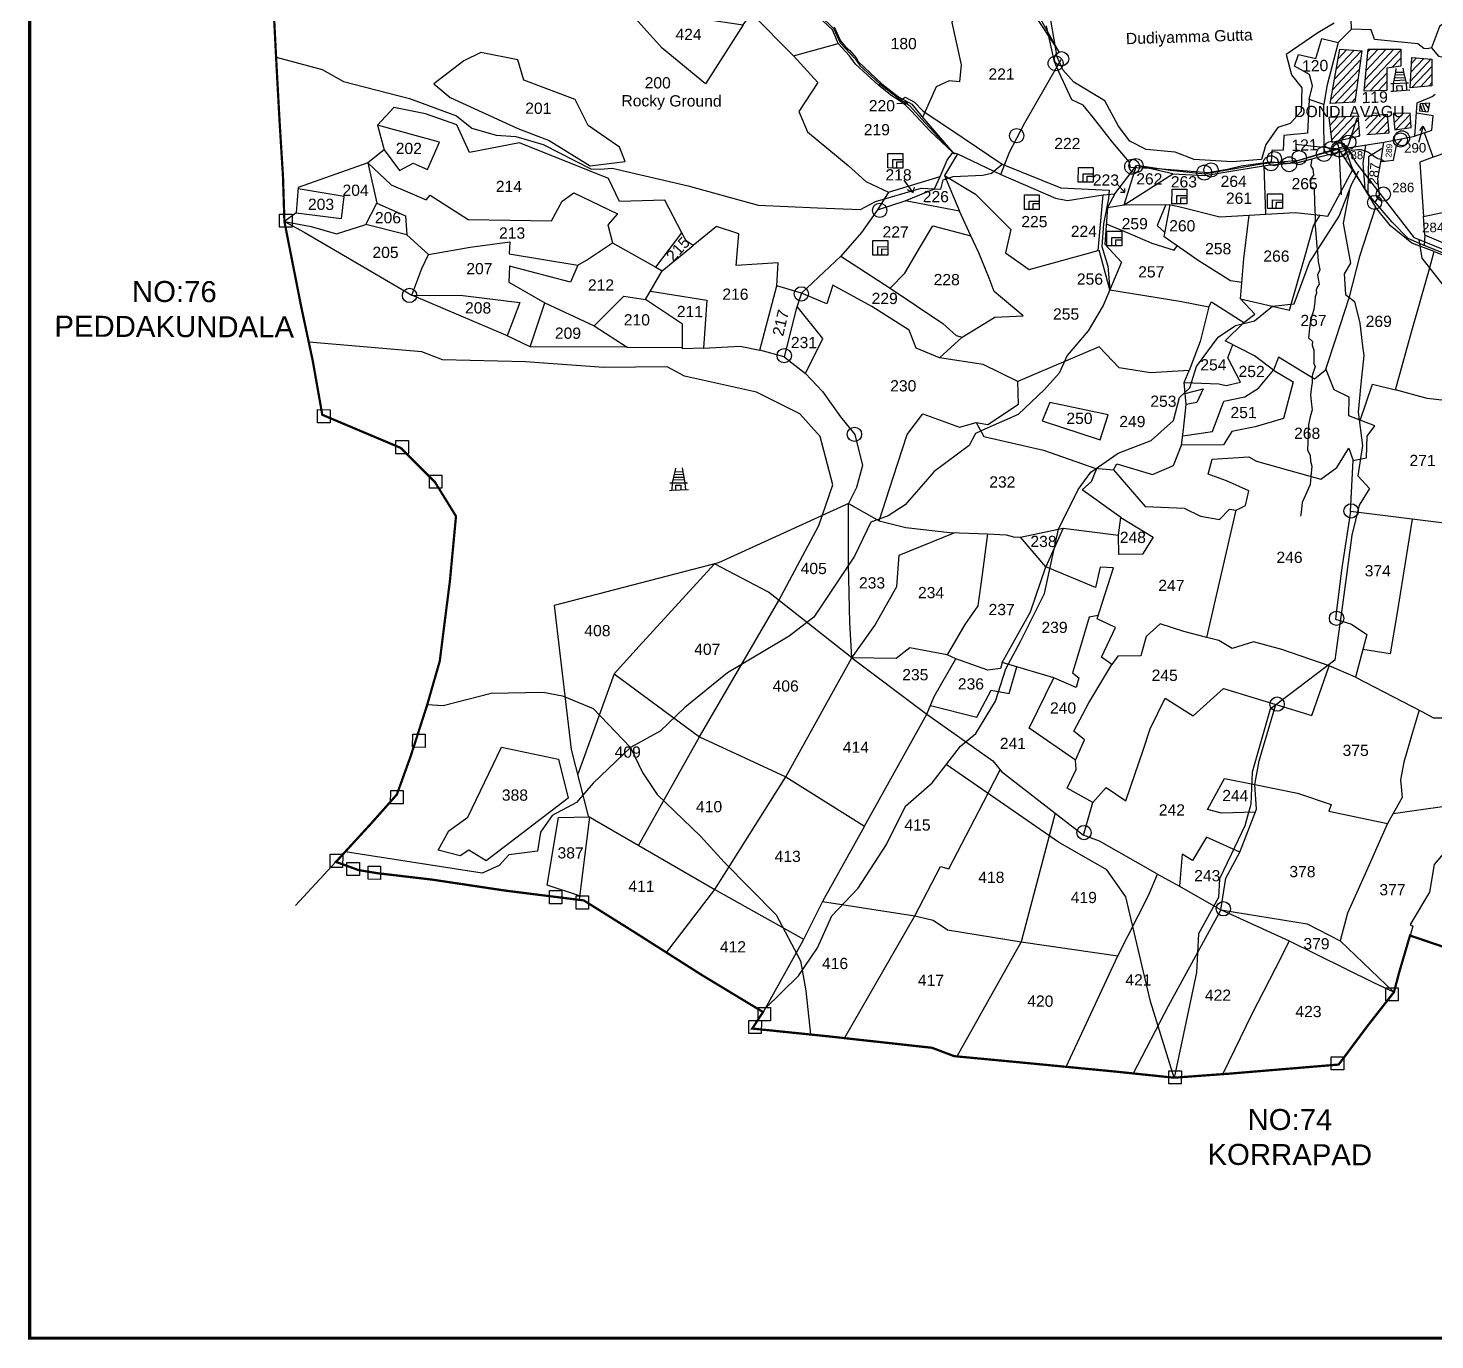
# Model space of a CAD drawing. Header units: millimetres. Extents: x 195514 to 200740, y 1600994 to 1606027.
# Drawn here: x 195514 to 198009, y 1600994 to 1603319 of the extents above; entities that cross this region are included whole.
import ezdxf

# ---------------------------------------------------------------- set-up
doc = ezdxf.new("R2010")
doc.units = ezdxf.units.MM
for name, color, linetype in [('BOUNDRY STONES', 240, 'Continuous'), ('DIMENSION', 1, 'Continuous'), ('PLOTS', 7, 'Continuous'), ('PLOTS NO', 7, 'Continuous'), ('ROADS', 1, 'Continuous'), ('STREAMS', 4, 'Continuous'), ('VILLAGE', 7, 'Continuous'), ('VILLAGE BOUNDARY', 5, 'Continuous'), ('VILLAGE BOUNDRY', 5, 'Continuous'), ('wells', 7, 'Continuous')]:
    doc.layers.add(name, color=color, linetype=linetype)
doc.styles.get("Standard").update_dxf_attribs({"font": 'arial.ttf'})
pattern_1 = [(46.742664, (162119.234, 1580884.609), (-7.2939106, 6.8631866), [])]

msp = doc.modelspace()

# ---------------------------------------------------------------- hatches: boundary and pattern name
at = {"layer": 'VILLAGE'}
h = msp.add_hatch(dxfattribs=at)
h.set_pattern_fill('ANSI31', color=30, scale=80.121692, angle=1.7427)
h.set_pattern_definition(pattern_1)
h.paths.add_polyline_path([(197840.1, 1603282.1), (197879.2, 1603279.2), (197866.7, 1603187.8), (197823.1, 1603185.6)])
h = msp.add_hatch(dxfattribs=at)
h.set_pattern_fill('ANSI31', color=30, scale=80.121692, angle=1.7427)
h.set_pattern_definition(pattern_1)
h.paths.add_polyline_path([(197890.4, 1603281.7), (197948.1, 1603282), (197948.3, 1603251.8), (197923.3, 1603248.5), (197923.2, 1603208.7), (197883, 1603207.7)])
h = msp.add_hatch(dxfattribs=at)
h.set_pattern_fill('ANSI31', color=30, scale=80.121692, angle=1.7427)
h.set_pattern_definition(pattern_1)
h.paths.add_polyline_path([(197967.7, 1603267.1), (198003.4, 1603264.5), (198003.4, 1603216.8), (197964.6, 1603213.6)])
h = msp.add_hatch(dxfattribs=at)
h.set_pattern_fill('ANSI31', color=30, scale=80.121692, angle=1.7427)
h.set_pattern_definition(pattern_1)
h.paths.add_polyline_path([(197934.9, 1603168), (197937.8, 1603139), (197966.7, 1603143.3), (197965.1, 1603168.8)])
edge = h.paths.add_edge_path()
edge.add_line((197888.1, 1603130.5), (197927.5, 1603133.8))
edge.add_line((197927.5, 1603133.8), (197924.8, 1603166.1))
edge.add_line((197924.8, 1603166.1), (197884.2, 1603162.7))
h = msp.add_hatch(dxfattribs=at)
h.set_pattern_fill('ANSI31', color=30, scale=80.121692, angle=1.7427)
h.set_pattern_definition(pattern_1)
h.paths.add_polyline_path([(197820.8, 1603160.6), (197825.9, 1603117.4), (197875.7, 1603128.1), (197872.7, 1603163.1)])

# ---------------------------------------------------------------- linework, layer by layer
at = {"layer": 'BOUNDRY STONES'}
for points in [[(197856.4, 1603115.5), (197870.9, 1603160.5)], [(196059.9, 1601841.5), (195988.4, 1601764.2)]]:
    msp.add_lwpolyline(points, dxfattribs=at)
at = {"layer": 'BOUNDRY STONES', "color": 1}
for points in [[(197838.3, 1603104.6), (197761.3, 1603113.2)], [(197838.6, 1603104.8), (197842.5, 1603024)]]:
    msp.add_lwpolyline(points, dxfattribs=at)
at = {"layer": 'BOUNDRY STONES'}
for points in [[(195960.1, 1602989.7), (195982.2, 1602989.6), (195982.1, 1602966.3), (195960, 1602966.3)], [(196027.4, 1602643.1), (196049.5, 1602643), (196049.4, 1602619.6), (196027.3, 1602619.7)], [(196166.3, 1602588.2), (196188.4, 1602588.1), (196188.3, 1602564.8), (196166.2, 1602564.8)], [(196225.8, 1602527.2), (196247.9, 1602527.1), (196247.8, 1602503.8), (196225.7, 1602503.8)], [(196196, 1602067.9), (196218.1, 1602067.9), (196218, 1602044.5), (196195.9, 1602044.6)], [(196157, 1601967.9), (196179.1, 1601967.8), (196179, 1601944.4), (196156.9, 1601944.5)], [(196049.8, 1601855), (196071.9, 1601855), (196071.8, 1601831.6), (196049.7, 1601831.7)], [(196079.4, 1601840.7), (196101.5, 1601840.6), (196101.4, 1601817.3), (196079.3, 1601817.3)], [(196117, 1601834), (196139.1, 1601833.9), (196139.1, 1601810.5), (196117, 1601810.6)], [(196438.6, 1601790.8), (196460.7, 1601790.7), (196460.7, 1601767.3), (196438.5, 1601767.4)], [(196485.9, 1601781.2), (196508, 1601781.1), (196507.9, 1601757.7), (196485.8, 1601757.8)], [(197921.6, 1601618.5), (197943.7, 1601618.4), (197943.7, 1601595.1), (197921.6, 1601595.1)], [(196808.6, 1601583.3), (196830.7, 1601583.2), (196830.6, 1601559.8), (196808.5, 1601559.9)], [(196792.2, 1601560.6), (196814.3, 1601560.5), (196814.2, 1601537.2), (196792.1, 1601537.2)], [(197825, 1601496.1), (197847.1, 1601496.1), (197847, 1601472.7), (197824.9, 1601472.8)], [(197537, 1601471.4), (197559.1, 1601471.3), (197559, 1601447.9), (197536.9, 1601448)]]:
    msp.add_lwpolyline(points, close=True, dxfattribs=at)
at = {"layer": 'BOUNDRY STONES', "color": 1}
for centre, radius in [((197336.1, 1603256.8), 13.2), ((197838.3, 1603104.6), 13.2), ((197839.6, 1603103.2), 12.5), ((197947.7, 1603121), 12.5), ((197950.5, 1603124.1), 13.2), ((197717.8, 1603079.8), 13.2), ((197750.3, 1603078), 13.2), ((197811.9, 1603096.3), 13.2), ((197471.8, 1603073.6), 13.2), ((197599.7, 1603063.2), 13.2), ((197901.8, 1603010.3), 12.5)]:
    msp.add_circle(centre, radius, dxfattribs=at)
at = {"layer": 'BOUNDRY STONES'}
for centre in [(197346.6, 1603264.9), (197267, 1603128.6), (197825.3, 1603106.2), (197856.1, 1603117), (197723.9, 1603087.8), (197768.1, 1603089.6), (197478.6, 1603075.5), (197611.6, 1603067.8), (197917.4, 1603025), (197024.2, 1602996.2), (196190.4, 1602845.5), (196885.2, 1602848.3), (196854.8, 1602738.8), (196979.4, 1602599.4), (197860.2, 1602463.6), (197834.3, 1602273.1), (197729, 1602121.1), (197386.5, 1601893.5), (197633.5, 1601758.4)]:
    msp.add_circle(centre, 12.7, dxfattribs=at)
at = {"layer": 'PLOTS'}
for points in [[(197349.5, 1603639.7), (197300.9, 1603619.1), (197305.4, 1603529.1), (197331, 1603499.5), (197311.6, 1603448.1), (197266.6, 1603477.2), (197248.5, 1603475), (197221.5, 1603490.2), (197185.6, 1603466.2), (197197.9, 1603448), (197255.5, 1603439.9), (197243.8, 1603407.9), (197241.7, 1603403.1), (197293.1, 1603350.3), (197342.6, 1603276.5)], [(197197.9, 1603448), (197174.7, 1603433.8), (197179.3, 1603422.5), (197169.6, 1603387.2), (197151.8, 1603329.4), (197168.6, 1603253.9), (197165.6, 1603224.2), (197147.4, 1603226.1), (197124.5, 1603215.1), (197100.3, 1603160.8)], [(196442.2, 1603415.8), (196505, 1603396.1), (196553.1, 1603379.1), (196666, 1603342.3), (196782.1, 1603324.9), (196796.6, 1603345.2), (196871.2, 1603270.4), (196950.8, 1603291.9)], [(196782.1, 1603324.9), (196715.4, 1603220.7), (196638.3, 1603283.7), (196553.1, 1603379.1)], [(198051.1, 1603383.3), (198050.5, 1603362.3), (198033.8, 1603335.2), (198017, 1603321.9), (198002.9, 1603284.4), (197995.9, 1603282.3), (197989.1, 1603283.1), (197978.3, 1603291.4), (197901.6, 1603299.3), (197896, 1603316.4), (197860.7, 1603317.7), (197860.2, 1603335.3)], [(197022.9, 1603217.7), (196981.2, 1603255.5), (196970.8, 1603269.9), (196950.8, 1603291.9), (196945.6, 1603303.8), (196940.2, 1603316.4), (196923.6, 1603331.9)], [(196943.5, 1603321.5), (196950.8, 1603305.7), (196955.2, 1603296), (196963.5, 1603286.2), (196971.1, 1603279.4), (196982.2, 1603266.7), (196986.1, 1603259.9), (197017.5, 1603230.4), (197028, 1603220.8), (197057.5, 1603197.6), (197080.9, 1603184.3), (197098.9, 1603162.4), (197127.3, 1603129.6), (197153.7, 1603099), (197113.6, 1603136.4), (197079.7, 1603172.7), (197070.1, 1603182.6), (197058.7, 1603191.1), (197045.4, 1603199.1), (197022.9, 1603217.7), (197026.5, 1603222.1)], [(197838.3, 1603104.6), (197812.2, 1603097.7), (197767.7, 1603084.5), (197750, 1603079.1), (197716.5, 1603081.6), (197664.9, 1603074.8), (197640.8, 1603068.7), (197606.2, 1603062.7), (197525.3, 1603069.1), (197469.2, 1603072.3), (197466.4, 1603082), (197437.2, 1603117.4), (197403.2, 1603160.3), (197385.1, 1603182.5), (197365.1, 1603192.1), (197342.3, 1603240.4), (197333.9, 1603259.7), (197320, 1603323.4)], [(197860.7, 1603317.7), (197836.9, 1603294), (197817.1, 1603216.1), (197812, 1603184), (197785.5, 1603192.7), (197791.7, 1603216.9), (197786.6, 1603237), (197759.7, 1603251.6), (197767, 1603272.7), (197797.3, 1603265.5), (197808.5, 1603301), (197836.9, 1603293.8)], [(196233.7, 1603220.7), (196262.6, 1603196.4), (196382.7, 1603141.4), (196438.2, 1603119.8), (196510.7, 1603075.4), (196572.9, 1603083.1), (196562.7, 1603108.1), (196507, 1603146.8), (196484, 1603192.9), (196393.1, 1603227.3), (196382.4, 1603263), (196317.1, 1603276.2), (196286.5, 1603261.3), (196233.7, 1603220.7)], [(196871.2, 1603270.4), (196914.2, 1603223.1), (196880.9, 1603171.2), (196896.3, 1603135.7), (196968.2, 1603075.6), (196999.5, 1603047.2), (197039.5, 1603028.6), (197131.5, 1603056.5), (197144.1, 1603085.3), (197153.7, 1603099), (197162.3, 1603096.2), (197139.2, 1603058.2), (197165.6, 1602994.8), (197069.1, 1603013.1), (197121.6, 1603034.6), (197131.5, 1603056.5)], [(198002.9, 1603284.4), (198015.1, 1603269.4), (198089.1, 1603255.1)], [(197162.3, 1603096.2), (197238.7, 1603059.6), (197254.5, 1603099.4), (197281.6, 1603151.1), (197320.4, 1603219.1), (197345.8, 1603263.6)], [(197785.5, 1603192.7), (197782.9, 1603133.2), (197740.9, 1603128.9), (197739.9, 1603102.7), (197719.8, 1603102.6), (197718.2, 1603081.4)], [(198050.7, 1602909.8), (197986.8, 1602935.3), (197961.3, 1602946.2), (197933.1, 1602975.4), (197894, 1603020.7), (197864.9, 1603064.5), (197838.3, 1603104.6), (197918, 1603116.9), (197973.3, 1603127.9), (197977.2, 1603186.9), (198003.6, 1603197.9), (198009.3, 1603202.2)], [(196885.4, 1602849.5), (196841.8, 1602862.3), (196844, 1602903.2), (196769.8, 1602898.5), (196774.5, 1602954.6), (196734.6, 1602967.6), (196693.1, 1602934.2), (196681, 1602942), (196673.3, 1602956.7), (196643.3, 1603014.2), (196562.9, 1603012.2), (196543.2, 1603053), (196385.6, 1603115.9), (196296.5, 1603098.6), (196274.2, 1603147.9), (196218.8, 1603167.4), (196162.8, 1603178.4), (196133.5, 1603147.3), (196145.2, 1603103.6), (196172.7, 1603066.9), (196196.7, 1603079.9), (196222, 1603068.7), (196243.4, 1603117.1), (196133.5, 1603147.3)], [(197812.2, 1603097.7), (197812, 1603163.1), (197812, 1603184)], [(197990.2, 1603133.6), (198003.5, 1603138.4), (198005.6, 1603163.8), (197976, 1603168.8)], [(197544, 1603061.2), (197600.6, 1603058.2), (197664.3, 1603068.6), (197712.2, 1603076.4), (197766, 1603081.3), (197809.1, 1603092.3), (197851, 1603103), (197856.4, 1603115.5)], [(197902.9, 1603010.3), (197910.3, 1603023.4), (197907.5, 1603052.3), (197913.5, 1603085.4), (197918, 1603116.9)], [(197913, 1603082.7), (197935.5, 1603085.1), (197940.5, 1603111), (197950.4, 1603123.3)], [(198005.9, 1603090.4), (197990.2, 1603133.6), (197973.3, 1603127.9)], [(198073.2, 1603126.4), (198051.6, 1603128.9), (198031.4, 1603099.7), (198005.9, 1603090.4), (197981.9, 1603081.8), (197988.3, 1602985.5)], [(196145.2, 1603103.6), (196116.7, 1603080.5), (196132.2, 1603009), (196183, 1602986.8), (196185.4, 1602952.8), (196112.9, 1602971.3), (196132.2, 1603009)], [(197708.8, 1602989.3), (197761.1, 1602992.4), (197805.4, 1602987.9), (197819.1, 1602986.1), (197863.4, 1603068.7), (197851, 1603103)], [(197916.5, 1603106.6), (197890.9, 1603091.4), (197889.5, 1603027.5)], [(196116.7, 1603080.5), (195993.1, 1603036.8), (195989.4, 1602991.8), (196069.7, 1602981.9), (196074.5, 1603020.8), (195992.9, 1603034.5)], [(196116.7, 1603080.5), (196157.8, 1603041.3), (196220.1, 1603014.9), (196227.1, 1603023.4), (196294.3, 1602980.3), (196442.3, 1602977.5), (196460.8, 1603012.7), (196481.8, 1603027.5), (196559.4, 1602990.4), (196542, 1602970.4), (196550.2, 1602938.5), (196627.1, 1602895.4), (196638.7, 1602888.9), (196693.1, 1602934.2)], [(197428.2, 1603001.5), (197457.8, 1603006), (197479.6, 1603075.7)], [(197440.9, 1603025.4), (197479.6, 1603075.7)], [(197457.8, 1603006), (197544, 1603061.2), (197479.6, 1603075.7)], [(197457.8, 1603006), (197538.3, 1603006.4), (197557.1, 1603002.8), (197627.4, 1602984.5), (197679.4, 1602987.6), (197708.8, 1602989.3), (197706.1, 1603075.4)], [(197863.4, 1603068.7), (197903.3, 1603001.9), (197874.9, 1602914.6), (197856.2, 1602840.6), (197833.1, 1602770), (197814.3, 1602712.5), (197795.3, 1602696.8), (197731.2, 1602736.2), (197722.3, 1602713.3), (197688.6, 1602738.5), (197636.9, 1602765.2), (197670, 1602797.3), (197689.6, 1602812.3), (197663.7, 1602839.4), (197669.7, 1602910.5), (197679.4, 1602987.6)], [(197139.2, 1603058.2), (197194, 1603024.8), (197256.6, 1602962.1), (197247.5, 1602920.8), (197289.5, 1602891.3), (197411.7, 1602925.1), (197420.2, 1603023.9), (197440.9, 1603025.4), (197428.2, 1603001.5), (197423.4, 1602936.1), (197453.2, 1602904.2), (197432.5, 1602855.4), (197413.1, 1602925.5)], [(197238.7, 1603059.6), (197336.2, 1603017.9), (197357.4, 1603013.9), (197420.2, 1603023.9)], [(197039.5, 1603028.6), (197020.4, 1602997.3), (197069.1, 1603013.1)], [(195989.4, 1602991.8), (195968.5, 1602976.6), (196003.6, 1602957.7), (196073.4, 1602916.8), (196194.7, 1602845.8), (196212.5, 1602893.5), (196223.9, 1602917.9), (196185.4, 1602952.8)], [(197020.4, 1602997.3), (196991.7, 1602957.1), (196955.2, 1602915), (197042.9, 1602858.4), (197068.6, 1602885), (197096.6, 1602932.2), (197118.4, 1602969), (197186, 1602951), (197165.6, 1602994.8)], [(197531.8, 1603006.4), (197516.4, 1602969.4), (197530.1, 1602957)], [(197666.1, 1602868.4), (197646, 1602871.6), (197590.8, 1602906.5), (197528.6, 1602949.1), (197539.5, 1603006.2)], [(197876.2, 1602624.1), (197898.3, 1602688), (197938.9, 1602677.9), (197968.1, 1602782.5), (197997.8, 1602888.6), (198007.5, 1602923.1), (197967.8, 1602938.3), (197930.2, 1602968.8), (197903.3, 1603001.9)], [(197990.6, 1602952.5), (197988.3, 1602985.5), (198041.6, 1602996.7), (198036.7, 1602932.9)], [(195968.5, 1602976.6), (196016, 1602967.6), (196061.1, 1602954.4), (196112.9, 1602971.3)], [(197426, 1602972.5), (197464.2, 1602956.5), (197507, 1602938.4), (197546.4, 1602926), (197551.5, 1602933.4)], [(197663.7, 1602839.4), (197751.1, 1602819.6), (197779.1, 1602918), (197793.7, 1602969), (197805.4, 1602987.9)], [(196223.9, 1602917.9), (196298.1, 1602931.3), (196368.4, 1602940.3), (196367.1, 1602919.5), (196488.8, 1602899.4), (196504.3, 1602908.2), (196550.2, 1602938.5)], [(196627.1, 1602895.4), (196673.3, 1602956.7)], [(197170.7, 1602771.7), (197228.3, 1602806.8), (197278.3, 1602809.1), (197227.1, 1602852.5), (197218.2, 1602875.8), (197199.7, 1602920.7), (197186, 1602951)], [(198170.1, 1602889.9), (198137, 1602889.3), (198131.7, 1602909.1), (198095.1, 1602917.6), (198066.8, 1602922), (198039.3, 1602931.8), (197990.6, 1602952.5), (197989.6, 1602934.1)], [(197607.8, 1602825.3), (197592.5, 1602763.8), (197573.2, 1602712.5), (197504.5, 1602708.1), (197448.8, 1602717.4), (197413.6, 1602754.1), (197302.5, 1602706.9), (197269.3, 1602692.8), (197207.8, 1602723.1), (197130.1, 1602735.1), (197089, 1602752.3), (197076.7, 1602784.1), (197010, 1602825.7), (196941.3, 1602863.8), (196930.5, 1602830.3), (196885.4, 1602849.5), (196924.9, 1602886.5), (196955.2, 1602915)], [(198007.5, 1602923.1), (198086.2, 1602893.1), (198151.3, 1602864.8), (198205.4, 1602836.7), (198190.1, 1602801), (198140.7, 1602805.8), (198118.1, 1602757), (198099, 1602716.1), (198075.4, 1602721), (198067.6, 1602691.3), (198089.6, 1602690.6), (198083.1, 1602652.5), (197995, 1602662.8), (197938.9, 1602677.9)], [(196488.8, 1602899.4), (196476.1, 1602869), (196367.8, 1602897.1), (196366.2, 1602869), (196430.1, 1602832.6), (196517.8, 1602791.7), (196570.5, 1602844.4), (196609.1, 1602838.4), (196638.7, 1602888.9)], [(196404.4, 1602754.2), (196361, 1602774.9), (196194.7, 1602845.8), (196285, 1602845.5), (196386.1, 1602833.2), (196363.5, 1602773.7)], [(196617.7, 1602852.9), (196717.8, 1602837), (196711.9, 1602752), (196674.5, 1602750.8), (196674.7, 1602794.7), (196609.1, 1602838.4)], [(196711.9, 1602752), (196776.5, 1602755.8), (196811.8, 1602748.4), (196841.8, 1602862.3)], [(196885.4, 1602849.5), (196876.1, 1602821.2), (196854.6, 1602736.7), (196811.8, 1602748.4)], [(197042.9, 1602858.4), (197136, 1602795.9), (197159.8, 1602774.3), (197170.7, 1602771.7), (197130.1, 1602735.1)], [(197432.5, 1602855.4), (197556.6, 1602835.1), (197607.8, 1602825.3), (197612.3, 1602834.1), (197670, 1602797.3)], [(196576.5, 1602753.6), (196404.4, 1602754.2), (196430.1, 1602832.6)], [(196854.6, 1602736.7), (196892.7, 1602707.4), (196923.1, 1602769.4), (196877.6, 1602825.7)], [(196517.8, 1602791.7), (196576.5, 1602753.6), (196674.5, 1602753.3)], [(197564, 1602691.4), (197625.8, 1602688.8), (197638.4, 1602686.1), (197663.7, 1602691.7), (197641.3, 1602734.6), (197650.1, 1602758.4)], [(197439, 1602536.1), (197494.7, 1602471.2), (197564.1, 1602468.5), (197592.8, 1602454), (197626.7, 1602448.4), (197644.5, 1602466.5), (197656.5, 1602464.6), (197672.8, 1602473.2), (197678.9, 1602499.1), (197639.4, 1602516.6), (197606.7, 1602528.6), (197614, 1602555.2), (197678.7, 1602559.5), (197692.5, 1602551.6), (197749.4, 1602535.7), (197806.5, 1602519.6), (197834.9, 1602540.6), (197856.2, 1602574.6), (197863.5, 1602553), (197887.7, 1602557.5), (197888.7, 1602596.3), (197902.2, 1602614.2), (197856, 1602631.8), (197856.8, 1602665.1), (197830.2, 1602678), (197815.3, 1602715.3)], [(196892.7, 1602707.4), (196922.6, 1602675.4), (196954.9, 1602630.2), (196980.1, 1602598.9), (196993.9, 1602543.9), (196982.9, 1602504.8), (196968.6, 1602476.8), (197023.2, 1602445.9), (197048.1, 1602522.7), (197072.8, 1602598.8), (197100.6, 1602635.9), (197165.5, 1602612.2), (197195, 1602620.3), (197215.9, 1602617), (197270.3, 1602652.8), (197269.3, 1602692.8)], [(197195, 1602620.3), (197208.6, 1602595.7), (197314.4, 1602571.2), (197405.9, 1602539.1), (197439, 1602536.1), (197444.6, 1602546.9), (197507.8, 1602528.2), (197545.3, 1602544.2), (197559.6, 1602579.8), (197562.7, 1602607.6), (197567.7, 1602652.4), (197564, 1602691.4), (197573.2, 1602712.5)], [(197561.5, 1602596.9), (197614.2, 1602604.1), (197634.7, 1602658.3), (197671.9, 1602665.9), (197695.7, 1602681.3), (197722.3, 1602713.3), (197757.1, 1602692.1), (197740.2, 1602627.6), (197690.1, 1602612.4), (197648.9, 1602604.6), (197634, 1602580.5), (197559.6, 1602579.8)], [(197565.8, 1602671.9), (197598, 1602680), (197586.4, 1602655.6), (197567.7, 1602652.4)], [(197312, 1602623.1), (197415.1, 1602589.4), (197429.6, 1602633.7), (197325.7, 1602655.7), (197312, 1602623.1)], [(198083.2, 1602653.3), (198076, 1602560.9), (198072.8, 1602468.1), (198089.1, 1602464.7), (198083.9, 1602440), (198034.5, 1602440.4), (197968.7, 1602448.7), (197859, 1602462.4), (197863.5, 1602553)], [(197451.8, 1602451.8), (197383.4, 1602500.8), (197399.8, 1602515.5), (197409.2, 1602538.8)], [(196975, 1602202.9), (196971.3, 1602265.5), (196968.6, 1602369.3), (196968.6, 1602476.8), (196860.1, 1602427.3), (196738.5, 1602371.8), (196446.9, 1602295.7), (196476.8, 1602040.5), (196507.1, 1601922.6), (196731.8, 1601792.3), (196857.9, 1601992.5), (196942.1, 1602144.7), (196975, 1602202.9), (196826.7, 1602319.3), (196731.5, 1602370), (196597.8, 1602223.8), (196553.2, 1602175), (196704.9, 1602063.2), (196857.9, 1601992.5), (196997.3, 1601904.8), (197107.7, 1602103.2), (197120.5, 1602134.6), (197159, 1602201.1), (197143.8, 1602208.2)], [(197023.2, 1602445.9), (197070.3, 1602434.3), (197148.6, 1602425.1), (197215.4, 1602422.7), (197248.7, 1602421.2), (197261.2, 1602417.5), (197274, 1602417.3)], [(197859, 1602462.4), (197843.7, 1602362.9), (197834.9, 1602292.4), (197832.4, 1602271.9), (197861.1, 1602263), (197888.2, 1602244.8), (197881.1, 1602217.7), (197868.2, 1602169), (197821.3, 1602188.9), (197737.4, 1602217.7), (197687, 1602231.7), (197649.2, 1602219.9), (197625.3, 1602233.7), (197604.5, 1602239.2), (197563.7, 1602250), (197521.6, 1602263.3), (197496.6, 1602241), (197487.2, 1602206.9), (197446.3, 1602205.9), (197436, 1602191.2), (197417.6, 1602204.1), (197442.1, 1602257.2), (197409.6, 1602272.2), (197438.6, 1602362.9), (197415.3, 1602363.8), (197406.8, 1602327.7), (197318.9, 1602364.4), (197274, 1602417.3), (197349.7, 1602433.1), (197318.9, 1602364.4)], [(197349.7, 1602433.1), (197447.7, 1602420.4), (197451.8, 1602451.8), (197508.9, 1602417.1), (197490.4, 1602386.7), (197448.1, 1602386.5), (197447.7, 1602420.4)], [(197604.5, 1602239.2), (197656.5, 1602464.6)], [(197968.7, 1602448.7), (197942, 1602283.5), (197929.2, 1602210.1), (197881.1, 1602217.7)], [(197215.4, 1602422.7), (197205.8, 1602351), (197198.4, 1602295.2), (197175.3, 1602262.5), (197143.8, 1602208.2), (197077.8, 1602220.7), (197053.1, 1602201.7), (196975, 1602202.9), (197015.5, 1602260.2), (197054.3, 1602329.8), (197058.6, 1602385.1), (197156, 1602424.8)], [(197868.2, 1602169), (197985.5, 1602108), (198006.2, 1602097), (198029.8, 1602096.7), (198095.3, 1602078.5), (198125.4, 1602205.8), (198106.3, 1602263), (198090, 1602364.8), (198086.6, 1602402.5), (198083.9, 1602440)], [(197241.4, 1602194.7), (197291.8, 1602284.8), (197318.9, 1602364.4)], [(196596.6, 1601870.7), (196704.9, 1602063.2), (196845.1, 1602304.9)], [(197411.4, 1602278), (197395.7, 1602275), (197378.4, 1602217.1), (197366.3, 1602176.6), (197377.2, 1602167.7), (197372.3, 1602150.8), (197333.1, 1602167.8)], [(196975, 1602202.9), (197107.7, 1602103.2), (197224.6, 1602020.6), (197240, 1602001.8), (197335.5, 1601927.9), (197385.8, 1601888.9), (197402.3, 1601947), (197356.6, 1601972.1), (197372.6, 1602005.4), (197371.6, 1602022), (197289.2, 1602078.4), (197333.1, 1602167.8), (197269, 1602186.6), (197241.4, 1602194.7), (197238.3, 1602184.2), (197216, 1602181.3), (197159, 1602201.1)], [(196553.2, 1602175), (196488.4, 1601995.3)], [(197114.1, 1602118.9), (197196.4, 1602097.9), (197222, 1602145.9), (197253.6, 1602139.7), (197267.5, 1602187)], [(197371.6, 1602022), (197387.6, 1602057.9), (197368.7, 1602073.2), (197395.3, 1602123.2), (197436, 1602191.2)], [(197402.3, 1601947), (197425.9, 1601973.2), (197460.5, 1601949.5), (197491.7, 1602041.5), (197503.8, 1602077.2), (197530.2, 1602131.4), (197580, 1602100.5), (197633.6, 1602148.6), (197725.1, 1602120.9), (197790.2, 1602101.2), (197821.3, 1602188.9)], [(197629.1, 1601756.6), (197637.7, 1601812.5), (197662.7, 1601858.9), (197692.1, 1601935), (197689.3, 1601978.4), (197696.9, 1602020.9), (197726.9, 1602120.3)], [(197981.1, 1602110.2), (197968.5, 1602069), (197953.4, 1602018.4), (197947.8, 1601987), (197950.8, 1601955.9), (197924.8, 1601909.6), (197878, 1601804.6), (197854, 1601750.8), (197840.7, 1601701.7), (197936.1, 1601610.6), (197900.2, 1601627.3), (197750.8, 1601701), (197629.1, 1601756.6), (197782.5, 1601732), (197840.7, 1601701.7)], [(196471.8, 1601954.7), (196326.3, 1601843.1), (196295.7, 1601862.3), (196280, 1601852.4), (196241.4, 1601862.1), (196260.2, 1601896.5), (196293.6, 1601920.8), (196353.4, 1602045.1), (196454.4, 1602023.7), (196471.8, 1601954.7)], [(196961.7, 1601529.1), (197086.4, 1601746), (197131.8, 1601833.3), (197146.9, 1601829.2), (197208.3, 1601947.5), (197237.8, 1602004.4)], [(197690.1, 1601929.7), (197630.3, 1601927.7), (197605.6, 1601934.6), (197635.8, 1601989.1), (197689.3, 1601978.4), (197765, 1601963.2), (197824.8, 1601943.3), (197820.9, 1601931.5), (197924.8, 1601909.6)], [(197934.5, 1601927), (198071.6, 1601947), (198043.5, 1601879.4), (198007.3, 1601836.9), (197999.2, 1601787.9), (197964.9, 1601730.5), (197969.8, 1601727.6), (197964.6, 1601711)], [(196492.1, 1601781.1), (196434.6, 1601800.1), (196454.5, 1601920.3), (196509.6, 1601921.2)], [(196509.6, 1601921.2), (196491.2, 1601774.2)], [(197335.5, 1601927.9), (197275.3, 1601699.9), (197160.8, 1601496.7)], [(196997.3, 1601904.8), (196922.8, 1601771.1), (196887.8, 1601701.7), (196817.3, 1601575.4)], [(197516.9, 1601819.6), (197413.9, 1601878.5), (197385.8, 1601888.9)], [(197662.7, 1601858.9), (197603.5, 1601885.6), (197578.6, 1601844.2), (197560.8, 1601854.9), (197555.6, 1601798.3), (197629.1, 1601756.6), (197535.7, 1601585.5), (197473.8, 1601466.5)], [(197354.8, 1601478.3), (197446.4, 1601675), (197501.1, 1601781.8), (197516.9, 1601819.6), (197555.6, 1601798.3)], [(196646, 1601680.9), (196731.8, 1601792.3), (196889.3, 1601704.4)], [(196922.8, 1601771.1), (197086.4, 1601746), (197119.1, 1601738.1), (197144.3, 1601721.3), (197275.3, 1601699.9), (197446.4, 1601675)], [(197632.6, 1601465.3), (197685.2, 1601573.1), (197736.2, 1601672.2), (197750.5, 1601701.1)]]:
    msp.add_lwpolyline(points, dxfattribs=at)
at = {"layer": 'PLOTS NO'}
for points in [[(197068.9, 1603184.7), (197073.9, 1603186.3), (197068.8, 1603190)], [(197073.9, 1603186.3), (197054.4, 1603185.3)], [(197083.8, 1603027.8), (197067.4, 1603049.8)], [(197459, 1603028.8), (197444, 1603043.9)], [(197073.1, 1603033), (197083.8, 1603027.8), (197085.7, 1603037.3)], [(197450.9, 1603028.4), (197459, 1603028.8), (197459, 1603034.9)]]:
    msp.add_lwpolyline(points, dxfattribs=at)
at = {"layer": 'PLOTS NO', "color": 0}
for points in [[(197988.1, 1603145.7), (197979.7, 1603116.5)], [(197982.1, 1603138), (197988.1, 1603145.7), (197991.8, 1603136.7)]]:
    msp.add_lwpolyline(points, dxfattribs=at)
at = {"layer": 'ROADS'}
for points in [[(197342.6, 1603276.5), (197301.4, 1603349.1), (197254, 1603401), (197219.1, 1603439.2), (197200.3, 1603458.5), (197145.6, 1603491.1), (197035.7, 1603553), (196985.8, 1603575.1), (196956.1, 1603603.7), (196890.3, 1603630.2), (196856.9, 1603631.5), (196805.6, 1603657.4), (196779.9, 1603682.3), (196712.4, 1603736.7), (196708, 1603773.9), (196684, 1603802.3), (196635.6, 1603845.2), (196600.6, 1603876.2), (196543.9, 1603930.4)], [(197830, 1603328.3), (197801.3, 1603310.8), (197745, 1603272.8), (197754.4, 1603236.4), (197772.9, 1603213.3), (197771.7, 1603171.6), (197752.3, 1603150.3), (197730.4, 1603142.9), (197708.9, 1603113.2), (197701.1, 1603086.6), (197649.2, 1603082.5), (197581.6, 1603086.2), (197548.1, 1603099.4), (197496.6, 1603104.2), (197467.9, 1603119), (197447.8, 1603145.7), (197423.6, 1603190.2), (197368.4, 1603223.4), (197349.2, 1603245.1), (197338.8, 1603268.6), (197321.1, 1603372)], [(196918, 1603342.5), (196942.8, 1603318), (196954.2, 1603293.3), (196981.1, 1603264), (196988.7, 1603252.8), (197024.7, 1603219.9), (197057.7, 1603194.9), (197077, 1603182.4), (197104.8, 1603151.4), (197143.2, 1603110.1), (197156.6, 1603095.6)], [(195953.8, 1603267.7), (196035.3, 1603246.2), (196073.1, 1603224.7), (196190.1, 1603194.7), (196273.7, 1603163.6), (196300.6, 1603142.2), (196344, 1603129.8), (196378.9, 1603127.4), (196427.6, 1603112.7), (196512, 1603069.6), (196528.4, 1603069.2), (196549.5, 1603071.1), (196684.3, 1603039.5), (196808.8, 1603005.5), (196914.1, 1603000.8), (196990.2, 1602997.5), (197016.6, 1603012), (197097.8, 1603035.5), (197132.8, 1603033.6), (197136.8, 1603050.1), (197154.5, 1603056.3), (197206.8, 1603058.4), (197222.6, 1603062), (197241.1, 1603078.1)], [(197062.2, 1603192), (197069.2, 1603197.1), (197086.1, 1603187.8), (197100.8, 1603172.5), (197171.9, 1603124.7), (197241.1, 1603078.1), (197345.4, 1603036.2), (197431, 1603031.9), (197430.2, 1603017.4), (197421.3, 1602972.1), (197418.2, 1602932.4), (197428.7, 1602897.6), (197432.5, 1602855.4)], [(198152.6, 1602721.2), (198163, 1602733.9), (198204.2, 1602812), (198211.2, 1602842.8), (198171.8, 1602865.4), (198021.4, 1602927.6), (197972.6, 1602947.8), (197869.3, 1603080.8), (197851.7, 1603110.7), (197766.9, 1603084.9), (197704.3, 1603079), (197599.9, 1603060.5), (197539.9, 1603067), (197479.6, 1603075.7)], [(196820.3, 1601580.8), (196880.2, 1601639.6), (196913.8, 1601689), (196939, 1601745.8), (196985.9, 1601794.7), (197036.2, 1601872.4), (197069.9, 1601940.2), (197117.2, 1601981.9), (197167.4, 1602046.4), (197194.5, 1602069.2), (197229.8, 1602126.2), (197247.7, 1602183.6), (197273.7, 1602232.1), (197316.7, 1602317.2), (197322.5, 1602344.1), (197341.4, 1602431.3), (197376.3, 1602501.8), (197398.6, 1602532.3), (197447, 1602565.8), (197505.5, 1602588.2), (197545.3, 1602623.7), (197556.1, 1602664.8), (197574.4, 1602681.7), (197585.9, 1602719.8), (197624.6, 1602771.3), (197655.1, 1602792.2), (197688.8, 1602800.2), (197720.9, 1602826.4), (197759.2, 1602830.5), (197786.2, 1602903.6), (197839.2, 1602986.2), (197861.4, 1603043.1), (197873.8, 1603066.5)], [(197857.1, 1603032.1), (197846.1, 1602973.8), (197858.9, 1602902.5), (197848.1, 1602883.7), (197849.9, 1602847.1), (197866, 1602834.6), (197875.6, 1602796.2), (197880.6, 1602755.4), (197882.5, 1602739.3), (197877.6, 1602689), (197872.6, 1602638.6), (197880.4, 1602579.6), (197871.9, 1602525.6), (197892.6, 1602503.5), (197874.5, 1602473.9), (197861.3, 1602420.8), (197844.6, 1602297.1), (197836.7, 1602238.2), (197831.4, 1602198.9), (197750, 1602137.4), (197716.5, 1602112), (197684.6, 1602000.7), (197682.5, 1601944.1), (197671.7, 1601905.3), (197647.4, 1601854.8), (197626.5, 1601811.4), (197624.9, 1601778.4), (197589.7, 1601713.9), (197586.2, 1601645.5), (197546.1, 1601459), (197504.6, 1601594), (197460.8, 1601779.4), (197426.9, 1601827.5), (197341, 1601876.3), (197142.3, 1602014.1)], [(197980, 1602944.7), (197985.8, 1602911.4), (198018.2, 1602870.3), (198052.4, 1602826.9), (198085.3, 1602771.4), (198101.9, 1602739), (198120.9, 1602726.2), (198138.8, 1602720.6), (198152.6, 1602721.2)], [(197432.5, 1602855.4), (197420.7, 1602827.5), (197393.7, 1602782.8), (197356.8, 1602739.3), (197342.7, 1602707.6), (197316.6, 1602678.9), (197269.5, 1602634.5), (197210.8, 1602608.3), (197194.1, 1602600.8), (197182.7, 1602579.5), (197120.8, 1602533.2), (197069.5, 1602474.1), (197039.3, 1602455), (197008.5, 1602443.7), (196979.7, 1602383.3), (196907.1, 1602275), (196863.8, 1602241.8), (196754.3, 1602176.5), (196678.7, 1602115.4), (196634.7, 1602073.3), (196582.3, 1602044.2), (196516.3, 1601981), (196486.6, 1601946.9), (196443.1, 1601923.7), (196422.5, 1601894.3), (196417.1, 1601860.4), (196366.4, 1601853.8), (196349.3, 1601835), (196319.4, 1601821.5), (196076.1, 1601859.2)], [(196845.1, 1602304.9), (196916, 1602437.9), (196941.2, 1602509.5), (196918.4, 1602595.4), (196882.4, 1602635.4), (196805.8, 1602674.3), (196678, 1602702.2), (196647.4, 1602719.1), (196535.1, 1602717.7), (196396.3, 1602727.6), (196249, 1602731.3), (196212.3, 1602745.8), (196011.7, 1602762.7)], [(196221.9, 1602120.4), (196250.2, 1602118.4), (196335.1, 1602140.8), (196427.4, 1602142.2), (196461.9, 1602135.8), (196516, 1602113.6)], [(196516, 1602113.6), (196582.3, 1602044.2), (196603.7, 1602000.1), (196629.4, 1601961), (196706.5, 1601887.1), (196748.3, 1601840.8), (196840.6, 1601747.9), (196883.5, 1601666.2), (196893.4, 1601613.2), (196901.5, 1601535.5)]]:
    msp.add_lwpolyline(points, dxfattribs=at)
at = {"layer": 'ROADS', "color": 1}
msp.add_lwpolyline([(197885, 1603034.3), (197881.8, 1603080), (197886.2, 1603112)], dxfattribs=at)
at = {"layer": 'STREAMS', "color": 4}
msp.add_lwpolyline([(197847, 1603105.9), (197853.3, 1603099.4), (197862.2, 1603103.1), (197871.7, 1603104), (197877.5, 1603104.1), (197890, 1603099.9), (197897.1, 1603095.1), (197900, 1603093.1), (197907.6, 1603087.9), (197913.7, 1603086.8), (197918.7, 1603083.3), (197920.6, 1603083.5)], dxfattribs=at)
at = {"layer": 'STREAMS'}
msp.add_lwpolyline([(197790.4, 1603087.5), (197789, 1603077.6), (197788.6, 1603074.3), (197792.5, 1603069.2), (197792.9, 1603064.5), (197793.4, 1603058.8), (197789.1, 1603053.2), (197786.7, 1603049.9), (197787.9, 1603040.7), (197788.3, 1603038.1), (197794.4, 1603035.6), (197795.3, 1603010.1), (197795.3, 1603007.4), (197795.6, 1603000.9), (197796.3, 1602981.6), (197795.8, 1602972.4), (197796.7, 1602962.6), (197798, 1602947.7), (197799.4, 1602932.5), (197800.3, 1602922.5), (197801.9, 1602905.5), (197804.6, 1602890.6), (197802, 1602884.5), (197800.8, 1602881.4), (197802.2, 1602872.2), (197803.3, 1602865.1), (197800.4, 1602861.4), (197798.2, 1602854.8), (197798.6, 1602849.3), (197796.2, 1602843.2), (197796, 1602833.6), (197794.8, 1602826), (197793.9, 1602820.4), (197791, 1602811), (197788.5, 1602802.6), (197787.9, 1602800.8), (197786.4, 1602787.7), (197785.2, 1602775.6), (197784.7, 1602770.1), (197791.6, 1602763.6), (197790.8, 1602757.4), (197792.8, 1602752.3), (197794.3, 1602748.3), (197794.3, 1602739.4), (197794.3, 1602732.8), (197794.3, 1602728.3), (197794.3, 1602724.8), (197796.6, 1602719.7), (197791.8, 1602705.5), (197790.9, 1602702.7), (197790.8, 1602695.1), (197790.8, 1602690.8), (197790, 1602684.2), (197788.2, 1602668.6), (197789.9, 1602651.9), (197790.8, 1602642.8), (197787.8, 1602630.6), (197784.6, 1602617), (197783.5, 1602584.6), (197783, 1602571.8), (197787.4, 1602561.8), (197788, 1602551.8), (197790.2, 1602542.6), (197788.7, 1602524.6), (197787.6, 1602510.2), (197781, 1602495.5), (197778.5, 1602490), (197773.4, 1602478.7), (197771.4, 1602461.4), (197770.6, 1602454.2)], dxfattribs=at)
at = {"layer": 'VILLAGE', "color": 30}
for points in [[(197840.1, 1603282.1), (197879.2, 1603279.2), (197866.7, 1603187.8), (197823.1, 1603185.6), (197840.1, 1603282.1)], [(197890.4, 1603281.7), (197948.1, 1603282), (197948.3, 1603251.8), (197923.3, 1603248.5), (197923.2, 1603208.7), (197883, 1603207.7), (197890.4, 1603281.7)], [(197967.7, 1603267.1), (198003.4, 1603264.5), (198003.4, 1603216.8), (197964.6, 1603213.6), (197967.7, 1603267.1)], [(197888.1, 1603130.5), (197927.5, 1603133.8), (197924.8, 1603166.1), (197884.2, 1603162.7)], [(197934.9, 1603168), (197937.8, 1603139), (197966.7, 1603143.3), (197965.1, 1603168.8), (197934.9, 1603168)], [(197981.6, 1603172.5), (197996.9, 1603170.6), (197999.7, 1603186.2), (197982.8, 1603185.1), (197981.3, 1603172.5)], [(197987.3, 1603171.7), (197982.7, 1603184.6)], [(197992.1, 1603171.2), (197986.6, 1603185.4)], [(197997.9, 1603176.1), (197991.3, 1603185.7)], [(197820.8, 1603160.6), (197825.9, 1603117.4), (197875.7, 1603128.1), (197872.7, 1603163.1), (197820.8, 1603160.6)]]:
    msp.add_lwpolyline(points, dxfattribs=at)
at = {"layer": 'VILLAGE', "color": 5}
for points in [[(197939.5, 1603247.4), (197938.8, 1603241.2), (197934.6, 1603220.8), (197934.8, 1603207.8)], [(197938.8, 1603241.2), (197953.8, 1603241.4)], [(197959.2, 1603209.6), (197958.1, 1603222), (197953.8, 1603241.4), (197952.3, 1603248.2)], [(197930.4, 1603221), (197934.6, 1603221), (197958.1, 1603222), (197961.9, 1603222.1)], [(197935.7, 1603226.5), (197956.9, 1603227.6)], [(197936.7, 1603231), (197956, 1603231.7)], [(197937.8, 1603236.3), (197954.8, 1603236.8)], [(197941.9, 1603208.3), (197941.5, 1603217), (197950.2, 1603217.3), (197950.9, 1603209)], [(197930.3, 1603207.5), (197934.8, 1603207.8), (197964.1, 1603210)], [(196661.8, 1602539.4), (196660.8, 1602533.2), (196656, 1602513.1), (196655.7, 1602500.1)], [(196657.3, 1602518.7), (196678.4, 1602519.1)], [(196658.4, 1602523.1), (196677.6, 1602523.2)], [(196659.7, 1602528.4), (196676.7, 1602528.3)], [(196660.8, 1602533.2), (196675.8, 1602532.9)], [(196680.1, 1602501.1), (196679.4, 1602513.4), (196675.8, 1602532.9), (196674.5, 1602539.7)], [(196651.2, 1602499.9), (196655.7, 1602500.1), (196684.9, 1602501.3)], [(196651.8, 1602513.4), (196656, 1602513.3), (196679.4, 1602513.4), (196683.2, 1602513.5)], [(196662.8, 1602500.4), (196662.7, 1602509.1), (196671.4, 1602509), (196671.8, 1602500.8)]]:
    msp.add_lwpolyline(points, dxfattribs=at)
at = {"layer": 'VILLAGE BOUNDARY', "color": 5, "const_width": 5.6}
msp.add_lwpolyline([(195516.9, 1605567.9), (200737, 1605567.9), (200737, 1600997.2), (195516.9, 1600997.2)], close=True, dxfattribs=at)
at = {"layer": 'VILLAGE BOUNDRY', "const_width": 3.99}
msp.add_lwpolyline([(198022.6, 1601691.3), (197964.6, 1601711), (197945, 1601644.3), (197936.1, 1601610.6), (197889.5, 1601551.1), (197838.1, 1601482.3), (197644.5, 1601466.2), (197546.1, 1601459), (197443.6, 1601469.7), (197283.1, 1601485.2), (197156.2, 1601497.2), (197117, 1601512), (196930.3, 1601532.6), (196798.1, 1601546.1), (196817.3, 1601575.4), (196707.9, 1601641.5), (196595.5, 1601713), (196499.4, 1601773.2), (196360.9, 1601790.5), (196231, 1601810), (196133, 1601821.5), (196099.9, 1601827), (196059.9, 1601841.5), (196122.7, 1601910), (196167.9, 1601960.8), (196192.5, 1602029), (196204.8, 1602067.1), (196221.9, 1602120.4), (196244.1, 1602197.8), (196252, 1602261), (196262, 1602339.3), (196272.8, 1602454.2), (196235.3, 1602514.9), (196174.9, 1602575.2), (196035.7, 1602633.9), (196018.6, 1602730.4), (195998.3, 1602825.4), (195968.5, 1602976.6), (195966, 1603055.9), (195959.9, 1603154.5), (195954.7, 1603249.6), (195949.1, 1603359.5)], dxfattribs=at)
at = {"layer": 'wells', "color": 0}
for points in [[(197065, 1603071.3), (197038.7, 1603071.4), (197038.8, 1603097.3), (197065, 1603097.2)], [(197065, 1603071.3), (197047.2, 1603071.3), (197047.3, 1603086.2), (197065, 1603086.2)], [(197065, 1603071.2), (197054.3, 1603071.3), (197054.3, 1603082.1), (197065, 1603082)], [(197065, 1603071.2), (197054.3, 1603071.3), (197054.3, 1603082.1), (197065, 1603082)], [(197402.6, 1603046.2), (197376.4, 1603046.3), (197376.5, 1603072.2), (197402.7, 1603072.1)], [(197402.6, 1603046.2), (197384.9, 1603046.3), (197384.9, 1603061.2), (197402.7, 1603061.1)], [(197402.6, 1603046.2), (197391.9, 1603046.2), (197392, 1603057), (197402.7, 1603057)], [(197402.6, 1603046.2), (197391.9, 1603046.2), (197392, 1603057), (197402.7, 1603057)], [(197306.9, 1602997.8), (197280.7, 1602997.9), (197280.7, 1603023.8), (197307, 1603023.7)], [(197568.8, 1603007.7), (197542.5, 1603007.8), (197542.6, 1603033.7), (197568.9, 1603033.6)], [(197568.8, 1603007.7), (197551.1, 1603007.8), (197551.1, 1603022.7), (197568.8, 1603022.6)], [(197568.8, 1603007.7), (197558.1, 1603007.7), (197558.2, 1603018.5), (197568.8, 1603018.5)], [(197568.8, 1603007.7), (197558.1, 1603007.7), (197558.2, 1603018.5), (197568.8, 1603018.5)], [(197738.2, 1602999.7), (197711.9, 1602999.8), (197712, 1603025.7), (197738.3, 1603025.6)], [(197738.2, 1602999.7), (197720.5, 1602999.8), (197720.5, 1603014.7), (197738.2, 1603014.6)], [(197306.9, 1602997.8), (197289.2, 1602997.8), (197289.2, 1603012.7), (197307, 1603012.7)], [(197306.9, 1602997.7), (197296.2, 1602997.8), (197296.3, 1603008.6), (197307, 1603008.5)], [(197306.9, 1602997.7), (197296.2, 1602997.8), (197296.3, 1603008.6), (197307, 1603008.5)], [(197738.2, 1602999.7), (197727.5, 1602999.7), (197727.6, 1603010.5), (197738.2, 1603010.5)], [(197738.2, 1602999.7), (197727.5, 1602999.7), (197727.6, 1603010.5), (197738.2, 1603010.5)], [(197038.4, 1602917), (197012.1, 1602917.1), (197012.2, 1602943), (197038.5, 1602942.9)], [(197453.3, 1602933.2), (197427.1, 1602933.3), (197427.2, 1602959.2), (197453.4, 1602959.1)], [(197453.3, 1602933.2), (197435.6, 1602933.2), (197435.7, 1602948.1), (197453.4, 1602948.1)], [(197453.4, 1602933.1), (197442.7, 1602933.2), (197442.7, 1602944), (197453.4, 1602943.9)], [(197453.4, 1602933.1), (197442.7, 1602933.2), (197442.7, 1602944), (197453.4, 1602943.9)], [(197038.4, 1602917), (197020.7, 1602917), (197020.7, 1602932), (197038.4, 1602931.9)], [(197038.4, 1602916.9), (197027.7, 1602917), (197027.8, 1602927.8), (197038.5, 1602927.7)], [(197038.4, 1602916.9), (197027.7, 1602917), (197027.8, 1602927.8), (197038.5, 1602927.7)]]:
    msp.add_lwpolyline(points, close=True, dxfattribs=at)

# ---------------------------------------------------------------- texts
at = {"layer": 'DIMENSION', "width": 456.737, "attachment_point": 2, "rotation": 359.794}
for s, insert, char_height in [('NO:76\\PPEDDAKUNDALA ', (195773.4, 1602871), 37.244), ('NO:74\\PKORRAPAD ', (197751.7, 1601403.4), 37.24)]:
    msp.add_mtext(s, dxfattribs=dict(at, insert=insert, char_height=char_height))
at = {"layer": 'PLOTS NO'}
for s, height, rotation, p in [('424', 19.9, 359.794, (196661.9, 1603298.2)), ('Dudiyamma Gutta', 19.985, 1.7427, (197461, 1603290.7)), ('180', 19.9, 359.794, (197043.5, 1603282)), ('221', 19.9, 359.794, (197217, 1603228)), ('120', 19.98, 1.7427, (197773.4, 1603241.9)), ('200', 19.9, 359.794, (196607.3, 1603212.5)), ('Rocky Ground', 19.902, 359.794, (196566.1, 1603180.7)), ('220', 19.9, 359.794, (197004.8, 1603171.9)), ('119', 19.98, 1.7427, (197879.1, 1603186.1)), ('201', 19.9, 359.794, (196395.5, 1603167.4)), ('219', 19.9, 359.794, (196995.9, 1603129.4)), ('202', 19.9, 359.794, (196165.9, 1603096.2)), ('222', 19.9, 359.794, (197333.7, 1603104.9)), ('121', 19.98, 1.7427, (197754.6, 1603101.4)), ('290', 16.88, 1.0467, (197954.2, 1603098.2)), ('288', 14.36, 1.0467, (197848.2, 1603086.4)), ('289', 10.38, 85.3276, (197931.5, 1603089.7)), ('218', 19.9, 359.794, (197034.4, 1603049.4)), ('287', 16.88, 84.2278, (197907.5, 1603040.7)), ('204', 19.9, 359.794, (196071.5, 1603022)), ('214', 19.9, 359.794, (196343.4, 1603028.8)), ('223', 19.9, 359.794, (197402.1, 1603040.1)), ('262', 19.9, 359.794, (197479.1, 1603042.2)), ('263', 19.9, 359.794, (197540.4, 1603037)), ('264', 19.9, 359.794, (197628.7, 1603037.8)), ('265', 19.9, 359.794, (197754.5, 1603033.7)), ('286', 16.88, 1.0467, (197933, 1603027.9)), ('203', 19.9, 359.794, (196010.2, 1602997.1)), ('226', 19.9, 359.794, (197100.5, 1603010.8)), ('261', 19.9, 359.794, (197638.1, 1603007.9)), ('206', 19.9, 359.794, (196128.9, 1602973.4)), ('213', 19.9, 359.794, (196349.1, 1602946.2)), ('227', 19.9, 359.794, (197029.2, 1602948.2)), ('225', 19.9, 359.794, (197275.2, 1602966.5)), ('224', 19.9, 359.794, (197363, 1602949.2)), ('259', 19.9, 359.794, (197453.2, 1602962.8)), ('260', 19.9, 359.794, (197537.5, 1602959)), ('284', 16.88, 1.0467, (197986.1, 1602957.2)), ('215', 19.9, 47.8976, (196658.2, 1602903.8)), ('205', 19.9, 359.794, (196124.6, 1602911.9)), ('258', 19.9, 359.794, (197601.2, 1602918.5)), ('266', 19.9, 359.794, (197704.5, 1602905.3)), ('207', 19.9, 359.794, (196291.1, 1602883.1)), ('257', 19.9, 359.794, (197482.5, 1602877.4)), ('212', 19.9, 359.794, (196506.7, 1602854.1)), ('228', 19.9, 359.794, (197119.8, 1602863.7)), ('256', 19.9, 359.794, (197373.8, 1602864.6)), ('216', 19.9, 359.794, (196745.1, 1602837.8)), ('229', 19.9, 359.794, (197009.8, 1602830.3)), ('208', 19.9, 359.794, (196288.8, 1602813.6)), ('211', 19.9, 359.794, (196664.4, 1602807.1)), ('217', 19.9, 76.5349, (196852.8, 1602772.1)), ('255', 19.9, 359.794, (197331.5, 1602802.7)), ('210', 19.9, 359.794, (196570.3, 1602792.4)), ('267', 19.9, 359.794, (197770.2, 1602791.2)), ('269', 19.9, 359.794, (197885.9, 1602789.8)), ('209', 19.9, 359.794, (196448.1, 1602768.7)), ('231', 19.9, 359.794, (196866.6, 1602752.1)), ('254', 19.9, 359.794, (197592.7, 1602712.6)), ('252', 19.9, 359.794, (197660.5, 1602700.9)), ('230', 19.9, 359.794, (197042.7, 1602675.4)), ('253', 19.9, 359.794, (197504, 1602648.1)), ('251', 19.9, 359.794, (197646.2, 1602628.1)), ('250', 19.9, 359.794, (197355.2, 1602617.8)), ('249', 19.9, 359.794, (197449, 1602612.1)), ('268', 19.9, 359.794, (197759, 1602591.3)), ('271', 19.9, 359.794, (197963.6, 1602543.1)), ('232', 19.9, 359.794, (197218.4, 1602505)), ('238', 19.9, 359.794, (197291.4, 1602399.6)), ('248', 19.9, 359.794, (197449.9, 1602406.8)), ('246', 19.9, 359.794, (197727.7, 1602371.4)), ('405', 19.9, 359.794, (196883.9, 1602351.7)), ('374', 19.9, 359.794, (197884.2, 1602347.6)), ('233', 19.9, 359.794, (196987.4, 1602326.2)), ('247', 19.9, 359.794, (197518.2, 1602321.6)), ('234', 19.9, 359.794, (197092, 1602308.9)), ('237', 19.9, 359.794, (197217.2, 1602278.9)), ('239', 19.9, 359.794, (197311, 1602247.3)), ('408', 19.9, 359.794, (196500.4, 1602241.5)), ('407', 19.9, 359.794, (196695.1, 1602208.5)), ('235', 19.9, 359.794, (197064.1, 1602163.4)), ('236', 19.9, 359.794, (197162.7, 1602147.1)), ('245', 19.9, 359.794, (197506.3, 1602162.4)), ('406', 19.9, 359.794, (196834.2, 1602143.4)), ('240', 19.9, 359.794, (197326.1, 1602104.4)), ('409', 19.9, 359.794, (196554.1, 1602026.3)), ('414', 19.9, 359.794, (196958.7, 1602035)), ('241', 19.9, 359.794, (197237.1, 1602041.6)), ('375', 19.9, 359.794, (197845, 1602029.3)), ('388', 19.9, 359.794, (196354.1, 1601950)), ('244', 19.9, 359.794, (197631.6, 1601949.2)), ('410', 19.9, 359.794, (196698.4, 1601929.6)), ('242', 19.9, 359.794, (197519.1, 1601923.7)), ('415', 19.9, 359.794, (197068, 1601897.1)), ('387', 19.9, 359.794, (196452.8, 1601847.6)), ('413', 19.9, 359.794, (196837.8, 1601841.5)), ('418', 19.9, 359.794, (197198.9, 1601804.4)), ('243', 19.9, 359.794, (197581.8, 1601807.2)), ('378', 19.9, 359.794, (197750.6, 1601814.4)), ('411', 19.9, 359.794, (196578.5, 1601788.5)), ('377', 19.9, 359.794, (197910.3, 1601782.3)), ('419', 19.9, 359.794, (197362.9, 1601768.6)), ('412', 19.9, 359.794, (196740.7, 1601681.1)), ('379', 19.9, 359.794, (197775.5, 1601686.6)), ('416', 19.9, 359.794, (196921.7, 1601651.6)), ('417', 19.9, 359.794, (197091.8, 1601621.9)), ('421', 19.9, 359.794, (197459.8, 1601622.5)), ('420', 19.9, 359.794, (197285.8, 1601584.9)), ('422', 19.9, 359.794, (197600.8, 1601595.4)), ('423', 19.9, 359.794, (197761.3, 1601566.4))]:
    msp.add_text(s, height=height, rotation=rotation, dxfattribs=at).set_placement(p)
at = {"layer": 'PLOTS NO', "color": 1}
msp.add_text('DONDLAVAGU', height=20, dxfattribs=at).set_placement((197759.1, 1603161.5))

doc.saveas('drawing.dxf')
